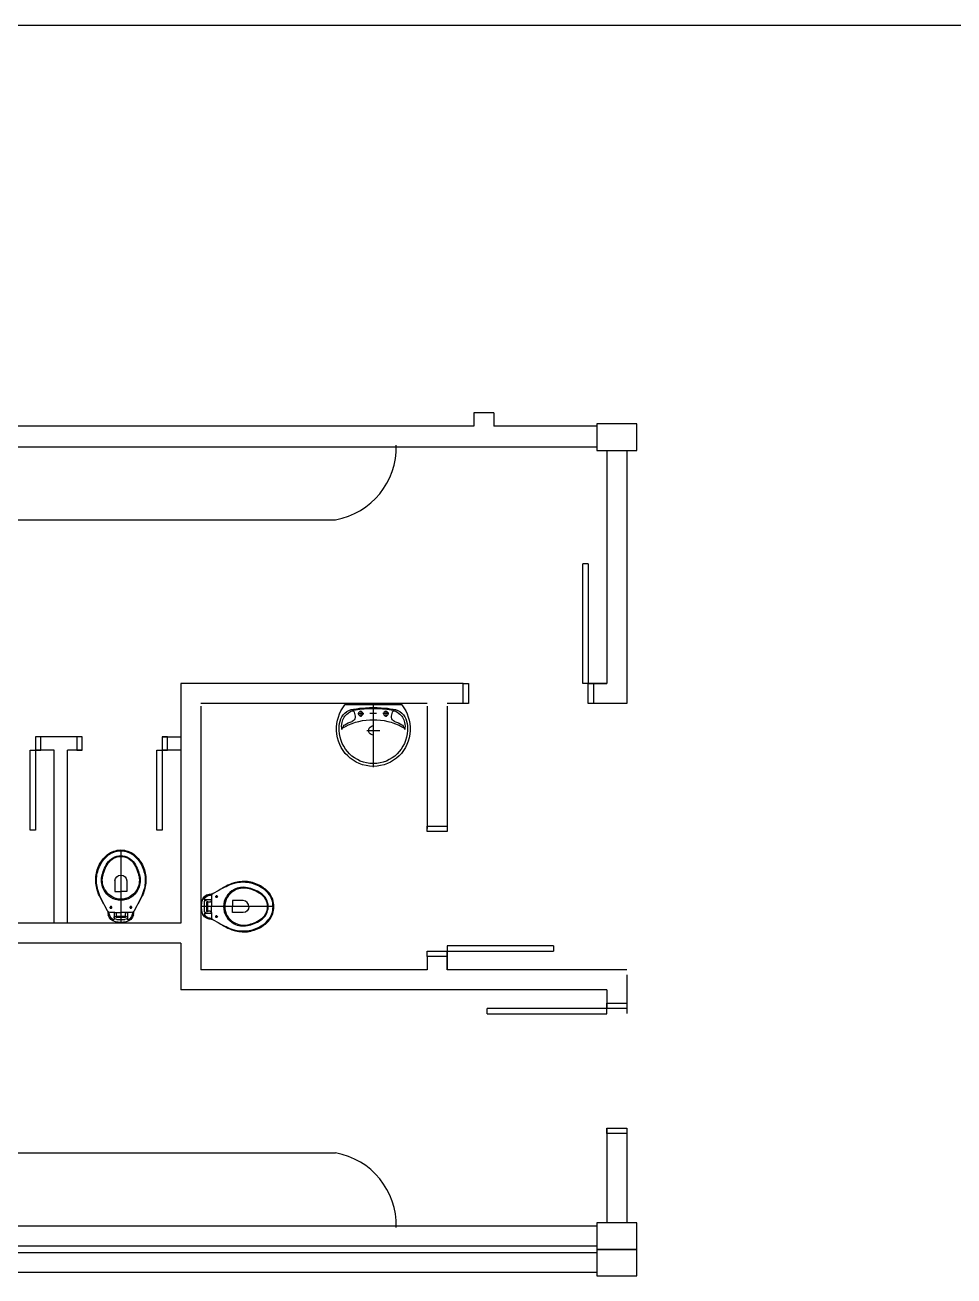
# Model space of a CAD drawing. Header units: millimetres. Extents: x 20431 to 27288, y 6147 to 13165.
# Drawn here: x 24766 to 25464, y 8527 to 9467 of the extents above; entities that cross this region are included whole.
import ezdxf

# ---------------------------------------------------------------- set-up
doc = ezdxf.new("R2010")
doc.units = ezdxf.units.MM
doc.header["$MEASUREMENT"] = 0
for name, color, linetype in [('Arqui-02', 2, 'Continuous'), ('Arqui-Aberturas', 63, 'Continuous'), ('Arqui-DivisóriaGesso', 211, 'Continuous'), ('Arqui-Louças', 30, 'Continuous'), ('Arqui-Paredes', 3, 'Continuous'), ('Arqui-Pilares', 4, 'Continuous')]:
    doc.layers.add(name, color=color, linetype=linetype)

msp = doc.modelspace()

# ---------------------------------------------------------------- linework, layer by layer
at = {"layer": 'Arqui-02'}
for p, q in [((24809.06, 8932.09), (24778.06, 8932.09)), ((24869.06, 8932.09), (24883.06, 8932.09)), ((24788.06, 8922.09), (24774.06, 8922.09)), ((24809.06, 8922.09), (24798.06, 8922.09)), ((24883.06, 8922.09), (24869.06, 8922.09))]:
    msp.add_line(p, q, dxfattribs=at)
for points in [[(24774.06, 8932.09), (24774.06, 8922.09), (24778.06, 8922.09), (24778.06, 8932.09)], [(24805.06, 8932.09), (24805.06, 8922.09), (24809.06, 8922.09), (24809.06, 8932.09)], [(24805.06, 8932.09), (24805.06, 8922.09), (24809.06, 8922.09), (24809.06, 8932.09)], [(24869.06, 8932.09), (24869.06, 8922.09), (24873.06, 8922.09), (24873.06, 8932.09)], [(24774.06, 8922.09), (24774.06, 8862.09), (24770.06, 8862.09), (24770.06, 8922.09)], [(24869.06, 8922.09), (24869.06, 8862.09), (24865.06, 8862.09), (24865.06, 8922.09)]]:
    msp.add_lwpolyline(points, close=True, dxfattribs=at)
for points in [[(24788.06, 8792.09), (24788.06, 8922.09)], [(24788.06, 8792.09), (24788.06, 8922.09)], [(24798.06, 8792.09), (24798.06, 8922.09)]]:
    msp.add_lwpolyline(points, dxfattribs=at)
at = {"layer": 'Arqui-Aberturas'}
for p, q in [((25185.06, 8972.09), (25185.06, 9062.09)), ((25189.06, 9062.09), (25185.06, 9062.09)), ((25189.06, 9062.09), (25189.06, 8972.09)), ((25189.06, 8972.09), (25185.06, 8972.09)), ((25068.06, 8861.09), (25068.06, 8865.09)), ((25068.06, 8865.09), (25083.06, 8865.09)), ((25083.06, 8865.09), (25083.06, 8861.09)), ((25083.06, 8861.09), (25068.06, 8861.09)), ((25068.06, 8767.09), (25068.06, 8771.09)), ((25068.06, 8771.09), (25083.06, 8771.09)), ((25073.06, 8771.09), (25083.06, 8771.09)), ((25163.06, 8775.09), (25083.06, 8775.09)), ((25083.06, 8775.09), (25083.06, 8771.09)), ((25083.06, 8771.09), (25163.06, 8771.09)), ((25083.06, 8771.09), (25083.06, 8767.09)), ((25163.06, 8775.09), (25163.06, 8771.09)), ((25083.06, 8767.09), (25068.06, 8767.09)), ((25113.06, 8724.09), (25113.06, 8728.09)), ((25203.06, 8728.09), (25113.06, 8728.09)), ((25113.06, 8724.09), (25203.06, 8724.09)), ((25203.06, 8724.09), (25203.06, 8728.09)), ((25203.06, 8637.59), (25203.06, 8634.09))]:
    msp.add_line(p, q, dxfattribs=at)
for points in [[(25099.06, 8957.09), (25095.06, 8957.09), (25095.06, 8972.09), (25099.06, 8972.09)], [(25193.06, 8957.09), (25189.06, 8957.09), (25189.06, 8972.09), (25193.06, 8972.09)], [(25218.06, 8732.09), (25218.06, 8728.09), (25203.06, 8728.09), (25203.06, 8732.09)], [(25218.06, 8638.09), (25218.06, 8634.09), (25203.06, 8634.09), (25203.06, 8638.09)]]:
    msp.add_lwpolyline(points, close=True, dxfattribs=at)
at = {"layer": 'Arqui-DivisóriaGesso'}
msp.add_lwpolyline([(24108.49, 9466.77), (26970.76, 9466.77), (26970.76, 6147.47), (24108.49, 6147.47)], close=True, dxfattribs=at)
at = {"layer": 'Arqui-Louças'}
for p, q in [((24318.06, 9095.13), (24999.35, 9095.13)), ((25006.97, 8956.39), (25027.68, 8956.39)), ((25027.68, 8957.09), (25027.68, 8909.39)), ((25027.68, 8956.39), (25048.4, 8956.39)), ((25015.98, 8949.49), (25020.48, 8949.49)), ((25018.18, 8951.69), (25018.18, 8947.19)), ((25027.68, 8949.49), (25025.18, 8949.49)), ((25030.18, 8949.49), (25027.68, 8949.49)), ((25039.38, 8949.49), (25034.88, 8949.49)), ((25037.18, 8951.69), (25037.18, 8947.19)), ((25022.68, 8936.89), (25027.68, 8936.89)), ((25027.68, 8936.89), (25032.68, 8936.89)), ((24838.06, 8847.09), (24838.06, 8792.09)), ((24833.56, 8823.89), (24833.56, 8815.89)), ((24842.56, 8823.89), (24842.56, 8815.89)), ((24833.56, 8815.89), (24838.06, 8815.89)), ((24842.56, 8815.89), (24838.06, 8815.89)), ((24826.06, 8805.09), (24824.96, 8807.09)), ((24828.09, 8801.42), (24826.06, 8805.09)), ((24830.56, 8802.89), (24830.56, 8804.89)), ((24845.56, 8802.89), (24845.56, 8804.89)), ((24850.06, 8805.09), (24848.02, 8801.42)), ((24851.16, 8807.09), (24850.06, 8805.09)), ((24908.86, 8812.02), (24910.86, 8812.02)), ((24909.96, 8813.02), (24909.96, 8811.02)), ((24828.27, 8801.09), (24828.12, 8801.37)), ((24828.13, 8801.32), (24828.58, 8798.4)), ((24829.56, 8803.99), (24831.56, 8803.99)), ((24833.56, 8800.09), (24830.01, 8800.09)), ((24832.96, 8800.09), (24832.96, 8796.84)), ((24832.96, 8796.84), (24832.96, 8794.99)), ((24833.56, 8800.09), (24838.05, 8800.09)), ((24834.56, 8799.09), (24834.56, 8797.79)), ((24834.56, 8797.44), (24838.06, 8797.44)), ((24834.56, 8796.59), (24838.06, 8796.59)), ((24842.56, 8800.09), (24838.06, 8800.09)), ((24838.06, 8797.44), (24841.56, 8797.44)), ((24838.06, 8796.59), (24841.56, 8796.59)), ((24841.56, 8797.79), (24841.56, 8799.09)), ((24846.11, 8800.09), (24842.56, 8800.09)), ((24843.16, 8800.09), (24843.16, 8796.84)), ((24843.16, 8796.84), (24843.16, 8794.99)), ((24846.56, 8803.99), (24844.56, 8803.99)), ((24847.54, 8798.4), (24847.99, 8801.32)), ((24848, 8801.37), (24847.84, 8801.09)), ((24953.06, 8804.52), (24898.06, 8804.52)), ((24908.86, 8797.02), (24910.86, 8797.02)), ((24909.96, 8796.02), (24909.96, 8798.02)), ((24834.96, 8794.84), (24838.06, 8794.84)), ((24838.06, 8794.84), (24841.16, 8794.84)), ((24318.06, 8619.59), (24999.35, 8619.59))]:
    msp.add_line(p, q, dxfattribs=at)
for points in [[(24907.34, 8794.58, 0.047116), (24907.29, 8794.59), (24904.37, 8795.04, -0.305161), (24899.06, 8800.52, -0.049506), (24898.66, 8804.52, -0.049506), (24899.06, 8808.52, -0.305161), (24904.37, 8814), (24907.29, 8814.45, 0.047116), (24907.34, 8814.46)], [(24906.06, 8800.02), (24906.06, 8796.47, 0.269143), (24907.07, 8794.74), (24907.34, 8794.58, -0.044891), (24907.39, 8794.55), (24911.06, 8792.52, 0.036783), (24913.06, 8791.32, 0.0196), (24917.06, 8789.22, 0.056836), (24923.06, 8786.72, 0.089116), (24933.06, 8785.72, 0.095425), (24943.06, 8788.97, 0.091656), (24949.61, 8794.52, 0.16072), (24953.06, 8804.52, 0.16072), (24949.61, 8814.52, 0.091656), (24943.06, 8820.07, 0.095425), (24933.06, 8823.32, 0.089116), (24923.06, 8822.32, 0.056836), (24917.06, 8819.82, 0.0196), (24913.06, 8817.72, 0.036783), (24911.06, 8816.52), (24907.39, 8814.49, -0.044891), (24907.34, 8814.46), (24907.07, 8814.3, 0.269143), (24906.06, 8812.57), (24906.06, 8809.02)], [(24911.06, 8792.52), (24913.06, 8791.42, 0.0204), (24917.06, 8789.52, 0.050595), (24923.06, 8787.17, 0.089432), (24933.06, 8786.37, 0.098712), (24943.06, 8789.77, 0.072481), (24948.76, 8794.52, 0.182574), (24952.36, 8804.52, 0.182574), (24948.76, 8814.52, 0.072481), (24943.06, 8819.27, 0.098712), (24933.06, 8822.67, 0.089432), (24923.06, 8821.87, 0.050595), (24917.06, 8819.52, 0.0204), (24913.06, 8817.62), (24911.06, 8816.52)], [(24906.06, 8809.62), (24902.81, 8809.62), (24900.97, 8809.62, -0.5854), (24900.62, 8810.23, -0.134872), (24903.06, 8812.52, -0.082359), (24906.19, 8813.29)], [(24902.81, 8799.42, -0.414214), (24900.81, 8801.42), (24900.81, 8804.52), (24900.81, 8807.62, -0.414214), (24902.81, 8809.62)], [(24906.06, 8800.02, 0.414214), (24905.06, 8801.02), (24903.76, 8801.02, 0.226163), (24903.22, 8800.76, -0.733322), (24902.56, 8801.02), (24902.56, 8804.52), (24902.56, 8808.02, -0.733322), (24903.22, 8808.28, 0.226163), (24903.76, 8808.02), (24905.06, 8808.02, 0.414214), (24906.06, 8809.02)], [(24934.26, 8804.52, 0.394755), (24929.86, 8809.02), (24921.86, 8809.02), (24921.86, 8804.52)], [(24906.06, 8799.42), (24902.81, 8799.42), (24900.97, 8799.42, 0.5854), (24900.62, 8798.81, 0.134872), (24903.06, 8796.52, 0.082359), (24906.19, 8795.75)], [(24934.26, 8804.52, -0.394755), (24929.86, 8800.02), (24921.86, 8800.02), (24921.86, 8804.52)]]:
    msp.add_lwpolyline(points, format="xyb", dxfattribs=at)
for points in [[(24923.06, 8817.32, 0.278895), (24915.21, 8804.52, 0.278895), (24923.06, 8791.72, 0.167831), (24933.06, 8790.27, 0.098952), (24943.06, 8794.32, 0.247323), (24948.76, 8804.52, 0.247323), (24943.06, 8814.72, 0.098952), (24933.06, 8818.77, 0.167831)], [(24923.06, 8816.42, 0.264523), (24916.06, 8804.52, 0.264523), (24923.06, 8792.62, 0.185303), (24933.06, 8790.87, 0.106842), (24943.06, 8795.02, 0.250606), (24948.26, 8804.52, 0.250606), (24943.06, 8814.02, 0.106842), (24933.06, 8818.17, 0.185303)]]:
    msp.add_lwpolyline(points, format="xyb", close=True, dxfattribs=at)
for points in [[(24903.41, 8801.02), (24903.41, 8804.52), (24903.41, 8808.02)], [(24906.06, 8809.02), (24906.06, 8804.53)], [(24906.06, 8800.02), (24906.06, 8804.51)]]:
    msp.add_lwpolyline(points, dxfattribs=at)
for centre in [(24909.96, 8812.02), (24909.96, 8797.02)]:
    msp.add_circle(centre, 0.65, dxfattribs=at)
for centre, start, end in [((24989.5, 9149.68), 280.23662, 1.47115), ((24989.5, 8565.03), 358.52885, 79.76338)]:
    msp.add_arc(centre, 55.44, start, end, dxfattribs=at)
at = {"layer": 'Arqui-Louças', "extrusion": (0, 0, -1)}
for centre, major_axis, start_param, end_param in [((25029.48, 8937.96), (-20.84, 20.84), 5.459309, 6.156503), ((25006.97, 8955.39), (-0.707, 0.707), 6.156503, 7.068583), ((25048.4, 8955.39), (0.707, 0.707), -0.785398, 0.126682), ((25025.89, 8937.96), (20.84, 20.84), 0.126682, 0.823876), ((25013.77, 8941.2), (-8.06, 8.06), 5.73614, 6.364603), ((25015.5, 8940.56), (-8.17, 8.17), 5.700597, 6.437652), ((25014.41, 8941.14), (-8.4, 8.4), 0.042778, 0.63918), ((25015.96, 8941.4), (-7.9, 7.9), 0.076606, 0.625918), ((25011.8, 8949.9), (-1.22, 1.22), 0.480803, 1.706031), ((25010.68, 8946.79), (-2.34, 2.34), 2.38729, 3.617336), ((25029.08, 8846.3), (-76.26, 76.26), 0.632744, 0.716738), ((25012.38, 8950.34), (0.707, 0.707), 0.135235, 0.460141), ((25001.45, 8946.66), (-8.86, 8.86), 2.030937, 2.353757), ((25027.34, 8861.87), (64.71, 64.71), -0.929656, -0.781649), ((25018.18, 8949.49), (1.24, 1.24), 3.926991, 10.210176), ((25029.19, 8773.86), (-127.41, 127.41), 0.743747, 0.777059), ((25026.18, 8773.86), (127.41, 127.41), -0.777059, -0.743747), ((25028.03, 8861.87), (-64.71, 64.71), 0.781649, 0.929656), ((25026.29, 8846.3), (76.26, 76.26), -0.716738, -0.632744), ((25037.18, 8949.49), (-1.24, 1.24), 5.497787, 11.780972), ((25039.41, 8941.4), (7.9, 7.9), -0.625918, -0.076606), ((25053.92, 8946.66), (8.86, 8.86), 3.929428, 4.252248), ((25044.69, 8946.79), (2.34, 2.34), 2.665849, 3.895895), ((25042.99, 8950.34), (-0.707, 0.707), 5.823044, 6.14795), ((25043.57, 8949.9), (1.22, 1.22), 4.577154, 5.802382), ((25040.95, 8941.14), (8.4, 8.4), -0.63918, -0.042778), ((25039.87, 8940.56), (8.17, 8.17), -0.154466, 0.582588), ((25041.6, 8941.2), (-8.06, 8.06), 1.489378, 2.117842), ((25027.77, 8937.63), (0.13, 27.74), 3.13998, 4.67858), ((25025.72, 8938.39), (16.74, 16.74), 3.863606, 4.161386), ((25027.77, 8937.63), (0.02, 25.69), 3.14398, 4.68258), ((25017.25, 8940.07), (9.45, 9.45), 3.732789, 4.139711), ((25005.41, 8937.72), (0.915, 0.915), 3.750147, 4.904316), ((25011.73, 8928.34), (8.91, 8.91), -1.378922, -1.359856), ((25007.52, 8938.87), (1.86, 1.86), 3.934876, 4.966944), ((25011.73, 8928.34), (8.91, 8.91), -1.359856, -1.197561), ((25020.81, 8916.26), (20.4, 20.4), -1.316903, -1.107149), ((25027.01, 8901.11), (-30.96, 30.96), 0.302553, 0.800757), ((25027.68, 8936.89), (2.47, 2.47), 2.356194, 5.497787), ((25028.36, 8901.11), (30.96, 30.96), -0.800757, -0.302553), ((25027.6, 8937.63), (-0.03, 25.69), 1.600739, 3.139339), ((25027.59, 8937.64), (-0.05, 27.76), 1.601837, 3.140095), ((25034.56, 8916.26), (-20.4, 20.4), 1.107149, 1.316903), ((25043.64, 8928.34), (-8.91, 8.91), 1.197561, 1.359856), ((25047.85, 8938.87), (-1.86, 1.86), 1.316241, 2.348309), ((25043.64, 8928.34), (-8.91, 8.91), 1.359856, 1.378922), ((25049.96, 8937.72), (-0.915, 0.915), 1.378869, 2.533038), ((25038.12, 8940.07), (-9.45, 9.45), 2.143475, 2.550396), ((25029.65, 8938.39), (-16.74, 16.74), 2.121799, 2.419579), ((24843, 8825.35), (16.7, 16.7), 4.44713, 4.812734), ((24845.24, 8823.64), (-18.19, 18.19), 6.047817, 6.337234), ((24838.37, 8830.26), (-8.86, 8.86), 6.074075, 7.043907), ((24838.29, 8830.21), (-11.94, 11.94), 0.13447, 0.771899), ((24837.82, 8831.35), (-10.63, 10.63), 0.078673, 0.801012), ((24837.83, 8830.21), (11.94, 11.94), -0.771899, -0.13447), ((24838.29, 8831.35), (10.63, 10.63), -0.801012, -0.078673), ((24837.75, 8830.26), (8.86, 8.86), -0.760722, 0.20911), ((24833.12, 8825.35), (-16.7, 16.7), 1.470451, 1.836056), ((24830.88, 8823.64), (18.19, 18.19), -0.054048, 0.235368), ((24846.84, 8823.65), (19.66, 19.66), 4.050949, 4.431497), ((24846.69, 8823.56), (-19.1, 19.1), 5.62874, 6.022311), ((24850.85, 8821.96), (19.46, 19.46), 4.114538, 4.509062), ((24849.62, 8822.49), (18.12, 18.12), 4.107485, 4.533237), ((24838.17, 8830.81), (-8.12, 8.12), 6.076666, 7.05886), ((24837.95, 8830.81), (8.12, 8.12), -0.775675, 0.20652), ((24826.5, 8822.49), (-18.12, 18.12), 1.749948, 2.1757), ((24825.27, 8821.96), (-19.46, 19.46), 1.774123, 2.168647), ((24829.43, 8823.56), (-19.1, 19.1), 1.83167, 2.225242), ((24829.27, 8823.65), (-19.66, 19.66), 1.851689, 2.232237), ((24847.59, 8824.87), (-20.09, 20.09), 5.220356, 5.575881), ((24848.04, 8824.31), (-19.99, 19.99), 5.239567, 5.596347), ((24839.01, 8824.19), (-10.94, 10.94), 5.021228, 5.686354), ((24838.31, 8824.37), (-10.02, 10.02), 4.958092, 5.690991), ((24838.16, 8823.68), (-3.26, 3.26), 5.542467, 7.046374), ((24837.96, 8823.68), (3.26, 3.26), -0.763189, 0.740718), ((24837.81, 8824.37), (10.02, 10.02), 0.592195, 1.325093), ((24837.11, 8824.19), (10.94, 10.94), 0.596832, 1.261958), ((24828.08, 8824.31), (19.99, 19.99), 0.686838, 1.043618), ((24828.53, 8824.87), (20.09, 20.09), 0.707305, 1.062829), ((24847.82, 8825.05), (-20.28, 20.28), 4.989445, 5.216547), ((24851.46, 8825.67), (22.57, 22.57), 3.452586, 3.654792), ((24838.15, 8823.74), (10.26, 10.26), 2.362355, 3.45029), ((24838.26, 8824.05), (-9.87, 9.87), 3.941516, 4.975914), ((24837.97, 8823.74), (-10.26, 10.26), 2.832895, 3.92083), ((24837.86, 8824.05), (-9.87, 9.87), 2.878068, 3.912466), ((24824.66, 8825.67), (-22.57, 22.57), 2.628393, 2.8306), ((24828.3, 8825.05), (20.28, 20.28), 1.066639, 1.29374), ((24874.81, 8835.86), (-40.76, 40.76), 4.975145, 5.053536), ((24873.01, 8832.36), (-38.39, 38.39), 5.013545, 5.095132), ((24839.03, 8814.23), (11.22, 11.22), 3.313039, 3.460103), ((24837.08, 8814.23), (-11.22, 11.22), 2.823082, 2.970146), ((24803.11, 8832.36), (38.39, 38.39), 1.188053, 1.26964), ((24801.31, 8835.86), (40.76, 40.76), 1.22965, 1.308041), ((24827.83, 8801.27), (0.212, 0.212), 0.266252, 0.445696), ((24827.83, 8801.27), (0.212, 0.212), 0.445696, 0.634023), ((24830.01, 8802.09), (-1.41, 1.41), 3.926991, 4.978641), ((24835.26, 8799.82), (4.83, 4.83), 2.533065, 3.717804), ((24839.12, 8800.98), (6.98, 6.98), 3.521539, 3.850234), ((24830.56, 8803.99), (0.46, 0.46), 2.356194490072496, 8.639379797252083), ((24835.64, 8800.04), (4.46, 4.46), 2.90386, 3.440111), ((24834.96, 8796.84), (-1.41, 1.41), 3.926991, 5.497787), ((24833.56, 8799.09), (0.707, 0.707), -0.785399, 0.785398), ((24834.53, 8796.96), (0.262, 0.262), 2.28571, 4.816676), ((24833.86, 8797.79), (0.495, 0.495), 0.785398, 1.675083), ((24841.16, 8796.84), (1.41, 1.41), 0.785398, 2.356194), ((24842.56, 8799.09), (-0.707, 0.707), 5.497787, 7.068584), ((24842.26, 8797.79), (-0.495, 0.495), 4.608102, 5.497787), ((24841.59, 8796.96), (-0.262, 0.262), 1.466509, 3.997475), ((24840.86, 8799.82), (-4.83, 4.83), 2.565381, 3.75012), ((24840.48, 8800.04), (-4.46, 4.46), 2.843075, 3.379326), ((24845.56, 8803.99), (0.46, 0.46), 2.356194490072496, 8.639379797252083), ((24836.99, 8800.98), (-6.98, 6.98), 2.432952, 2.761646), ((24846.11, 8802.09), (1.41, 1.41), 1.304544, 2.356194), ((24848.29, 8801.27), (-0.212, 0.212), 5.649163, 5.837489), ((24848.29, 8801.27), (-0.212, 0.212), 5.837489, 6.016933), ((24832.56, 8794.99), (-0.283, 0.283), 2.356194, 4.474656), ((24838.07, 8813.04), (14.39, 14.39), 2.356932, 2.554795), ((24838.04, 8813.04), (-14.39, 14.39), 3.728391, 3.926254), ((24843.56, 8794.99), (0.283, 0.283), 1.80853, 3.926991)]:
    msp.add_ellipse(centre, major_axis=major_axis, ratio=1, start_param=start_param, end_param=end_param, dxfattribs=at)
at = {"layer": 'Arqui-Paredes'}
for p, q in [((25118.06, 9175.55), (25103.06, 9175.55)), ((25103.06, 9175.55), (25103.06, 9165.55)), ((25118.06, 9175.55), (25118.06, 9165.55)), ((25103.06, 9165.55), (24325.56, 9165.55)), ((25195.56, 9165.55), (25118.06, 9165.55)), ((25195.56, 9149.59), (24325.56, 9149.59)), ((25203.06, 9147.09), (25203.06, 8972.09)), ((25218.06, 9147.09), (25218.06, 8957.09)), ((25095.06, 8972.09), (24883.06, 8972.09)), ((24883.06, 8972.09), (24883.06, 8792.09)), ((25203.06, 8972.09), (25189.06, 8972.09)), ((25189.06, 8972.09), (25203.06, 8972.09)), ((25189.06, 8972.09), (25203.06, 8972.09)), ((25193.06, 8972.09), (25203.06, 8972.09)), ((25193.06, 8972.09), (25203.06, 8972.09)), ((25068.06, 8957.09), (24898.06, 8957.09)), ((25095.06, 8957.09), (25083.06, 8957.09)), ((25218.06, 8957.09), (25193.06, 8957.09)), ((24898.06, 8955.13), (24898.06, 8757.09)), ((25068.06, 8955.13), (25068.06, 8863.13)), ((25083.06, 8955.13), (25083.06, 8863.13)), ((24883.06, 8792.09), (24608.06, 8792.09)), ((24883.06, 8777.09), (24593.06, 8777.09)), ((24883.06, 8777.09), (24883.06, 8742.09)), ((25083.06, 8757.09), (25083.06, 8771.09)), ((25068.06, 8767.09), (25068.06, 8757.09)), ((25083.06, 8767.09), (25083.06, 8757.09)), ((25068.06, 8757.09), (24898.06, 8757.09)), ((25218.06, 8757.09), (25083.06, 8757.09)), ((25218.06, 8753.34), (25218.06, 8728.34)), ((25218.06, 8753.34), (25218.06, 8724.34)), ((25203.06, 8742.09), (24883.06, 8742.09)), ((25203.06, 8742.09), (25203.06, 8732.09)), ((25203.06, 8742.09), (25203.06, 8728.09)), ((25203.06, 8732.09), (25218.06, 8732.09)), ((25203.06, 8636.13), (25203.06, 8567.09)), ((25218.06, 8636.13), (25218.06, 8567.09)), ((25203.06, 8633.59), (25203.06, 8619.59)), ((25203.06, 8633.59), (25203.06, 8619.59)), ((25203.06, 8633.59), (25203.06, 8619.59)), ((25203.06, 8629.04), (25203.06, 8615.04)), ((25218.06, 8633.59), (25218.06, 8619.59)), ((25218.06, 8633.59), (25218.06, 8619.59)), ((25218.06, 8633.59), (25218.06, 8619.59)), ((25218.06, 8629.04), (25218.06, 8615.04)), ((25195.56, 8564.59), (24325.56, 8564.59)), ((25195.56, 8549.59), (24325.56, 8549.59)), ((25195.56, 8544.59), (24325.56, 8544.59)), ((25195.56, 8529.59), (24325.56, 8529.59))]:
    msp.add_line(p, q, dxfattribs=at)
msp.add_lwpolyline([(25203.06, 8972.09), (25189.06, 8972.09)], dxfattribs=at)
at = {"layer": 'Arqui-Pilares'}
for points in [[(25225.56, 9147.09), (25225.56, 9167.09), (25195.56, 9167.09), (25195.56, 9147.09)], [(25225.56, 8547.09), (25225.56, 8567.09), (25195.56, 8567.09), (25195.56, 8547.09)], [(25225.56, 8527.09), (25225.56, 8547.09), (25195.56, 8547.09), (25195.56, 8527.09)]]:
    msp.add_lwpolyline(points, close=True, dxfattribs=at)

doc.saveas('drawing.dxf')
